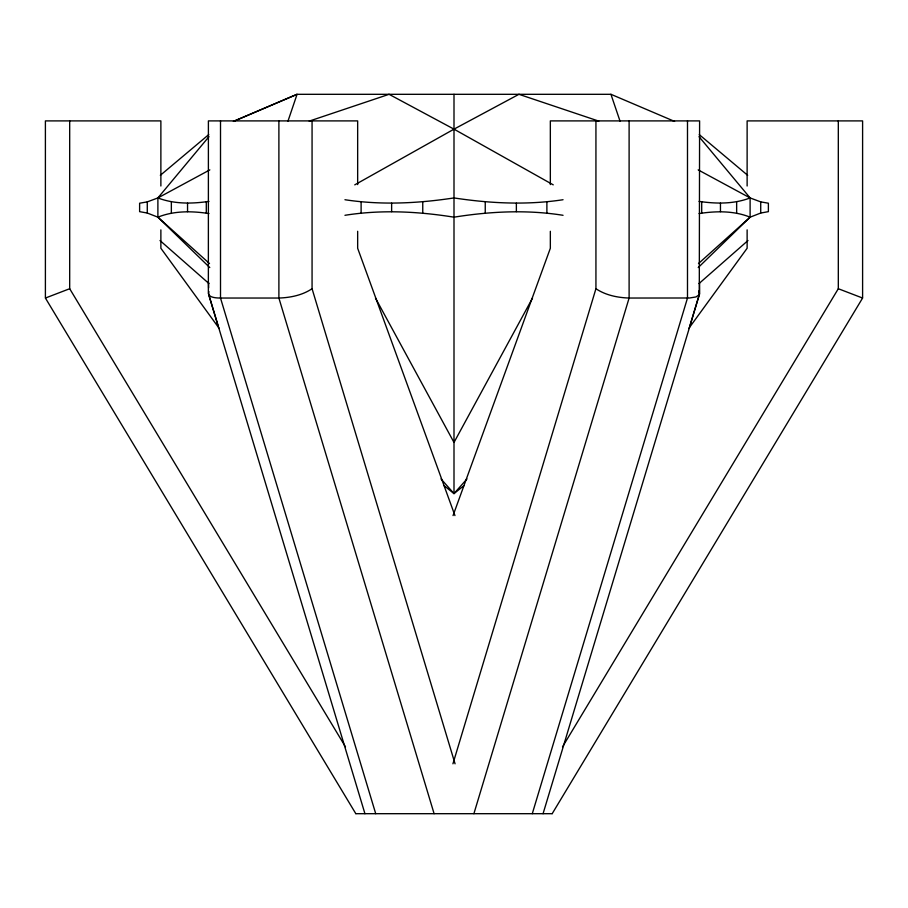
<?xml version="1.0" encoding="UTF-8"?>
<svg xmlns="http://www.w3.org/2000/svg" width="908" height="908" viewBox="0 0 908 908"><rect width="100%" height="100%" fill="white"/><g stroke="black" fill="none" stroke-linecap="round" stroke-linejoin="round"><path stroke-width="1.36" d="M689.558 326.959L699.637 293.284L699.591 282.763M452.933 763.821L595.932 288.721L595.932 120.9M473.897 813.693L629.108 298.04L629.108 120.9M532.281 813.693L687.492 298.04L687.492 120.9M543.063 813.693L699.535 294.09L698.717 291.003M287.972 121.127L297.064 94.307L610.97 94.307L674.587 121.422M453.047 515.585L550.339 248.27L550.339 231.29M532.519 298.074L454 442.446L375.481 298.074M208.908 291.581C206.695 297.779 216.547 298.006 220.508 298.04L278.892 298.04C290.401 297.665 302.387 295.236 312.068 288.721L312.068 120.9M562.517 746.853L838.311 288.721L838.311 120.9M552.178 813.693L862.6 298.04L862.6 120.9L747.125 120.9L747.125 186.004M688.695 328.537L747.125 248.27L747.125 229.872M209.51 263.558L157.89 217.171L147.278 213.039L139.616 211.655L139.616 203.21L147.278 201.882L157.89 197.933L208.953 136.688M444.035 485.644L454 493.577L466.962 478.97M698.229 267.565L750.11 217.171L760.722 213.039L768.384 211.655L768.384 203.21L760.722 201.882L750.11 197.933L698.173 169.887M698.49 263.558L750.11 217.171L750.11 197.933L699.046 136.688M699.046 283.534L747.988 240.541M160.33 175.312L208.761 134.6M441.038 478.97L454 493.577L463.965 485.644M354.756 184.857L454 129.152L518.933 94.307L598.792 121.127M209.771 267.565L157.89 217.171L157.89 197.933L209.827 169.887M233.526 121.366L297.029 94.307L233.413 121.422M45.502 298.006L69.689 288.721L69.689 120.9M309.208 121.127L389.067 94.307L454 129.152L553.244 184.857M157.89 217.171C174.086 210.656 191.963 210.951 208.942 213.562M699.058 201.394C716.049 203.869 733.857 204.175 750.11 197.933M699.058 213.562C716.037 210.951 733.914 210.656 750.11 217.171M157.89 197.933C174.143 204.175 191.951 203.869 208.942 201.394M344.949 215.298C381.065 209.532 418.009 211.428 454 217.171C489.991 211.428 526.935 209.532 563.051 215.298M344.949 199.726C381.088 205.242 417.975 203.426 454 197.933C490.025 203.426 526.912 205.242 563.051 199.726M355.902 813.693L552.098 813.693M838.311 288.721L862.498 298.006M595.932 288.721C605.613 295.236 617.599 297.665 629.108 298.04L689.558 297.994L695.948 296.95L699.285 294.68L699.603 120.9L550.339 120.9L550.339 184.585M699.239 134.6L747.67 175.312M160.012 240.541L208.953 283.534M219.305 328.537L160.875 248.27L160.875 229.872M69.689 288.721L345.483 746.853M355.822 813.693L45.4 298.04L45.4 120.9L160.875 120.9L160.875 186.004M454.953 515.585L357.661 248.27L357.661 231.29M610.936 94.307L620.028 121.127M312.068 288.721L455.067 763.821M434.103 813.693L278.892 298.04L278.892 120.9M375.719 813.693L220.508 298.04L220.508 120.9M364.937 813.693L208.363 293.284L208.397 120.9L357.661 120.9L357.661 184.585M208.715 294.68L218.374 326.846M208.534 282.433L208.613 287.881M760.722 201.882L760.722 213.039M736.649 201.882L736.649 213.039M720.453 203.21L720.453 211.655M701.702 201.882L701.702 213.039M546.888 201.882L546.888 213.039M516.368 203.21L516.368 211.655M485.247 201.882L485.247 213.039M454 94.307L454 493.577M422.753 201.882L422.753 213.039M391.632 203.21L391.632 211.655M361.112 201.882L361.112 213.039M206.298 201.882L206.298 213.039M187.547 203.21L187.547 211.655M171.351 201.882L171.351 213.039M147.278 201.882L147.278 213.039"/></g></svg>
